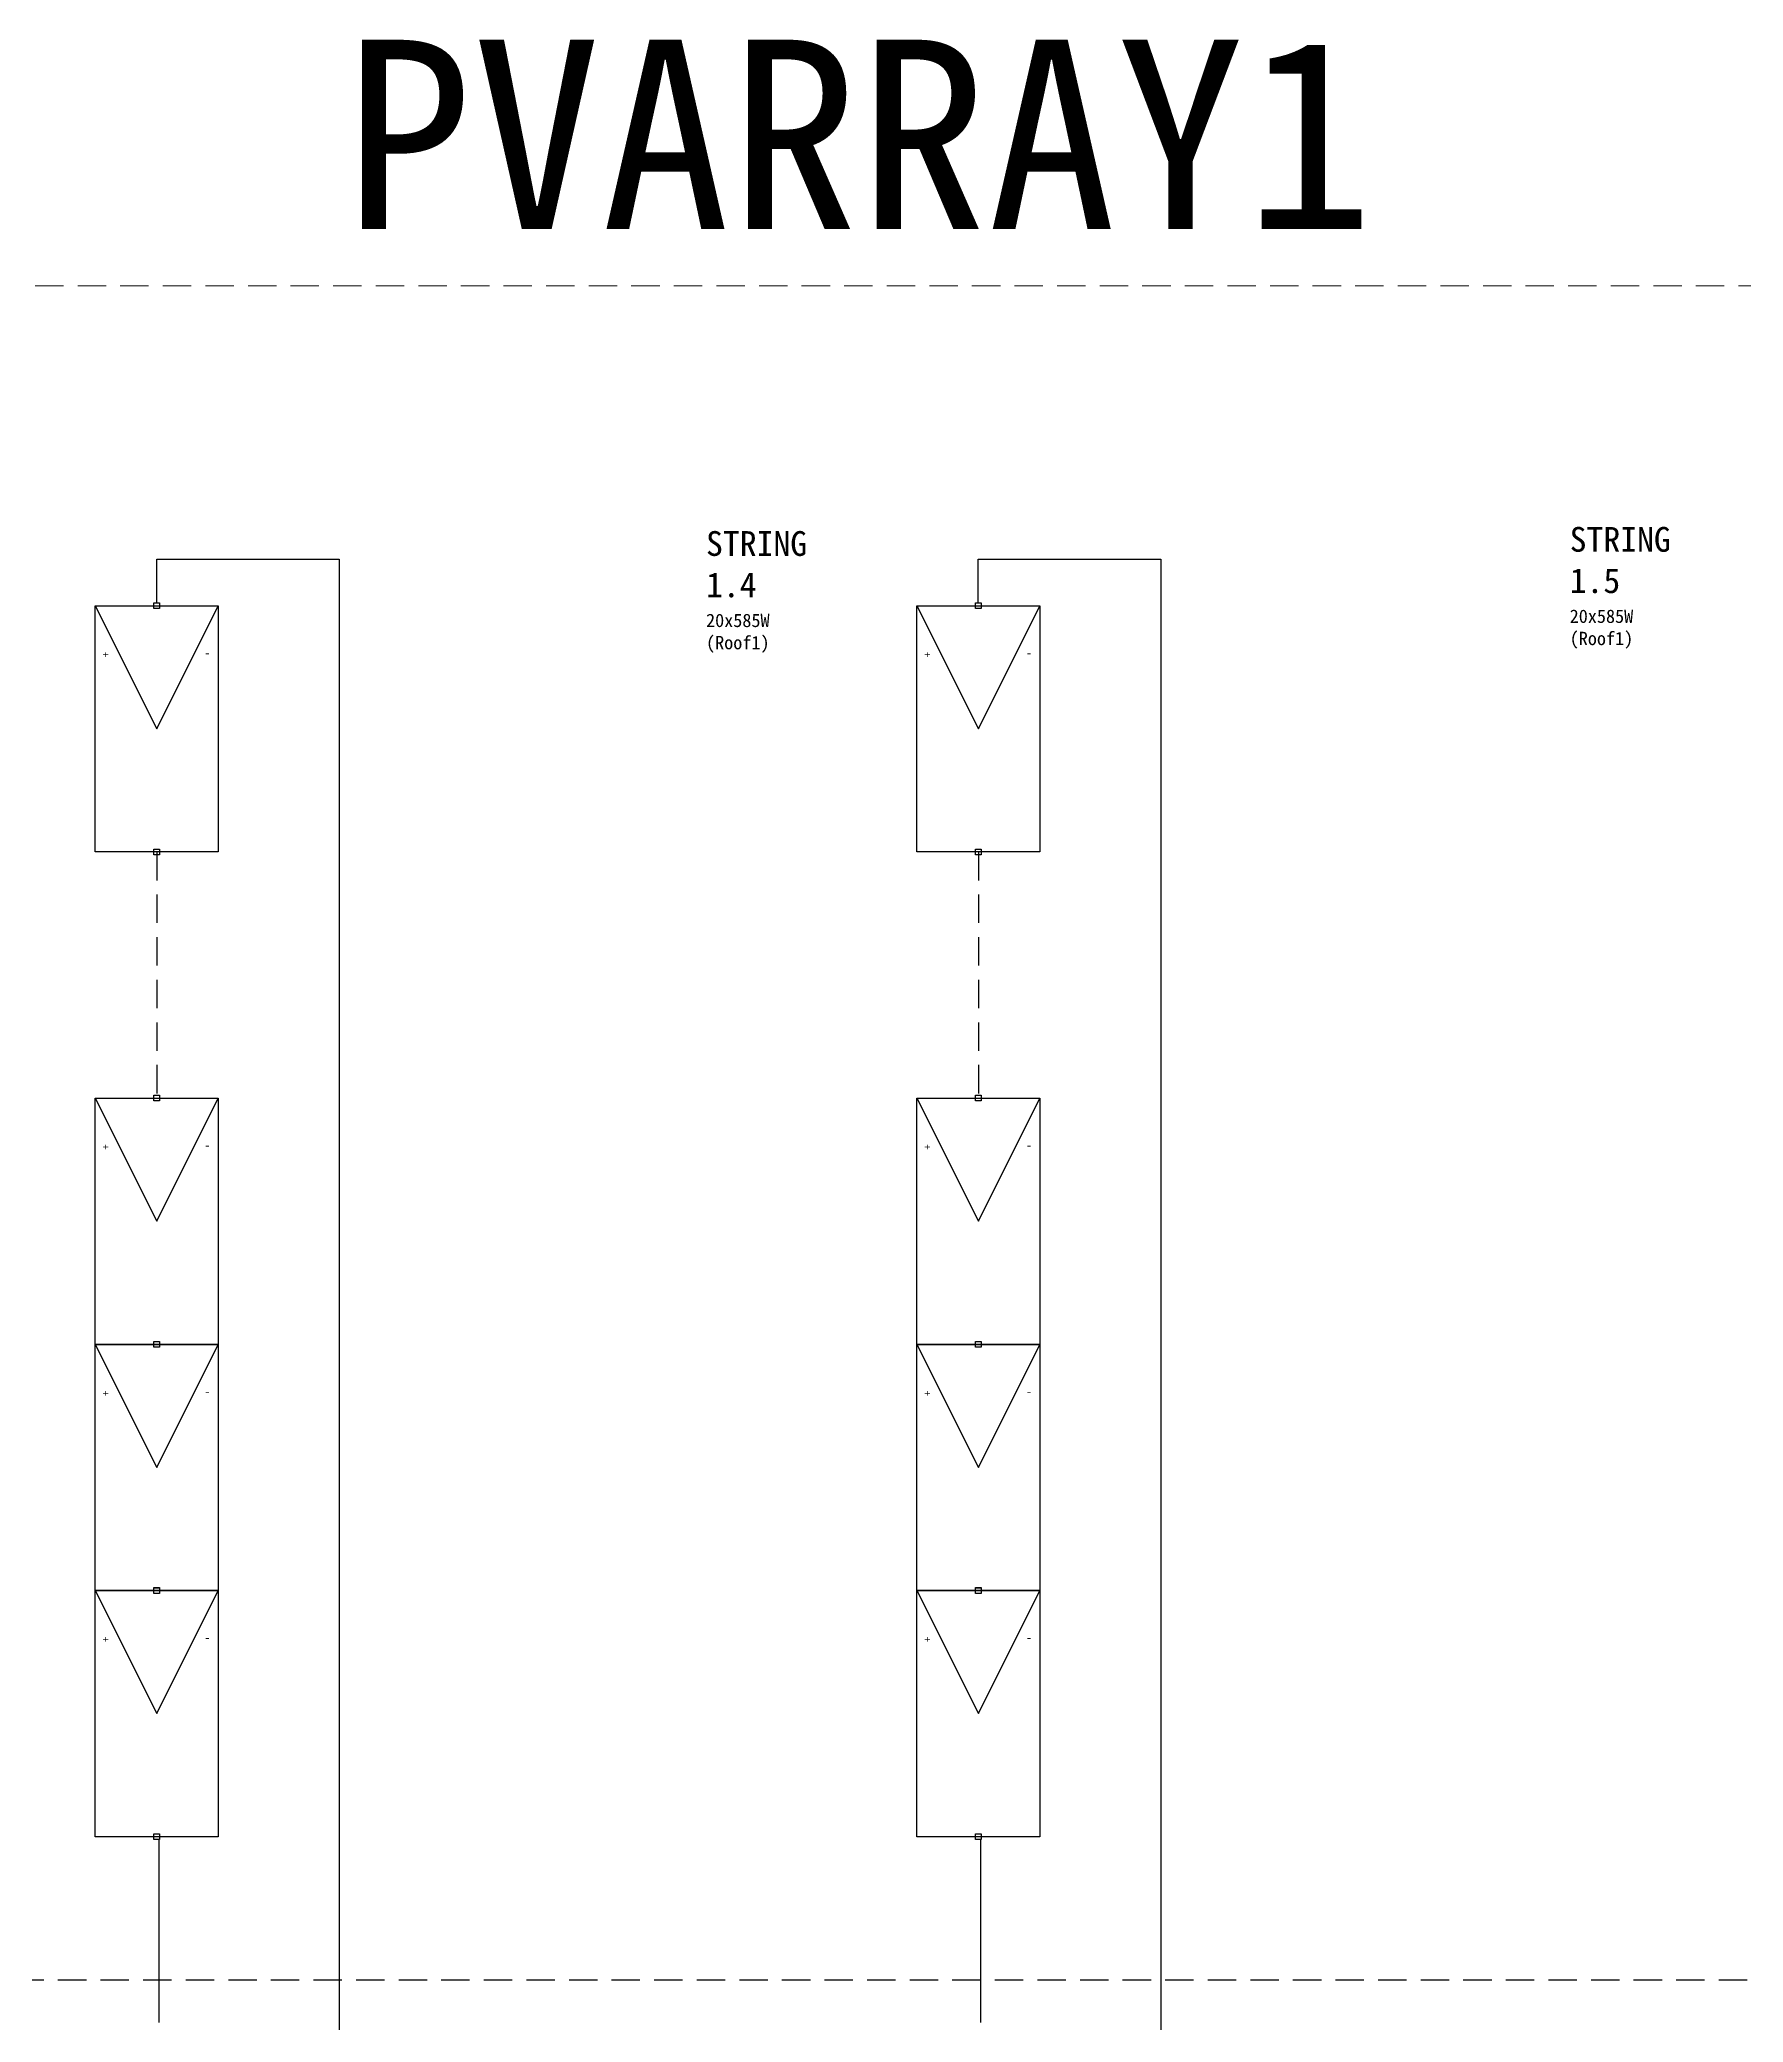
# Model space of a CAD drawing. Header units: millimetres. Extents: x 139 to 980, y -140 to 1049.
# Drawn here: x 333.8 to 423.8, y 799 to 903.7 of the extents above; entities that cross this region are included whole.
import ezdxf
from ezdxf.enums import TextEntityAlignment as Align

# ---------------------------------------------------------------- set-up
doc = ezdxf.new("R2010")
doc.units = ezdxf.units.MM
doc.header["$LTSCALE"] = 12
doc.linetypes.add('HIDDEN2', pattern=[0.1875, 0.125, -0.0625])
for name, color, linetype in [('LOCBOX', 92, 'HIDDEN2'), ('RED_12AWG', 1, 'Continuous'), ('SYMS', 7, 'Continuous')]:
    doc.layers.add(name, color=color, linetype=linetype)
doc.styles.get("Standard").update_dxf_attribs({"font": ''})
doc.styles.add('WD', font='')
doc.styles.get('Standard').set_extended_font_data('SimHei')
doc.styles.get('WD').set_extended_font_data('SimHei')

# ---------------------------------------------------------------- blocks, each defined once
blk = doc.blocks.new('HT0_01')
for p, q in [((-0.0625, 0.0625), (0.0625, 0.0625)), ((-0.0625, -0.0625), (-0.0625, 0.0625)), ((0.0625, 0.0625), (0.0625, -0.0625)), ((0.0625, -0.0625), (-0.0625, -0.0625))]:
    blk.add_line(p, q)
at = {"style": 'WD', "flags": 1}
for tag, p in [('X4TERM01', (-0.0625, 0)), ('X2TERM01', (0, 0.0625)), ('X1TERM01', (0.0625, 0)), ('X8TERM01', (0, -0.0625))]:
    blk.add_attdef(tag, p, '', height=0.01, dxfattribs=at)
blk = doc.blocks.new('PVM')
at = {"color": 5}
for p, q in [((2, 1), (1, 0.5)), ((1, 0.5), (2, 0))]:
    blk.add_line(p, q, dxfattribs=at)
blk.add_lwpolyline([(0, 1), (2, 1), (2, 0), (0, 0)], close=True, dxfattribs=at)
at = {"layer": 'SYMS', "color": 5, "xscale": 0.3699338068975089, "yscale": 0.3699338068975089, "zscale": 0.3699338068975089}
for p in [(0, 0.5), (2, 0.5)]:
    blk.add_blockref('HT0_01', p, dxfattribs=at)
at = {"color": 5, "char_height": 0.065, "attachment_point": 1}
for s, insert, rotation in [('+', (1.625, 0.883), 180), ('-', (1.57, 0.067), 90)]:
    blk.add_mtext_dynamic_manual_height_columns(s, width=0.09892, gutter_width=0.325, heights=[0], dxfattribs=dict(at, insert=insert, rotation=rotation))

msp = doc.modelspace()

# ---------------------------------------------------------------- linework, layer by layer
at = {"linetype": 'HIDDEN2'}
for p, q in [((339.94, 860.83), (339.94, 847.82)), ((383.35, 860.83), (383.35, 847.82))]:
    msp.add_line(p, q, dxfattribs=at)
at = {"layer": 'LOCBOX', "color": 5, "lineweight": 9}
msp.add_lwpolyline([(218.76, 890.74), (535.27, 890.74), (535.27, 725.19), (218.76, 725.19)], close=True, dxfattribs=at)
at = {"layer": 'LOCBOX', "color": 1}
msp.add_lwpolyline([(242.47, 801.25), (517.8, 801.25), (517.8, 768.54), (242.47, 768.54)], close=True, dxfattribs=at)
at = {"layer": 'RED_12AWG'}
for p, q in [((339.94, 873.99), (339.94, 876.3)), ((339.94, 876.3), (349.57, 876.3)), ((349.57, 876.3), (349.57, 793.14)), ((383.34, 873.99), (383.34, 876.3)), ((383.34, 876.3), (392.98, 876.3)), ((392.98, 876.3), (392.98, 793.14)), ((340.05, 808.66), (340.05, 799)), ((383.46, 808.66), (383.46, 799))]:
    msp.add_line(p, q, dxfattribs=at)

# ---------------------------------------------------------------- block references
at = {"layer": 'SYMS', "xscale": 6.503093813421009, "yscale": 6.503093813421009, "zscale": 6.503093813421009, "rotation": 90}
for p in [(343.19, 860.83), (386.6, 860.83), (343.19, 834.82), (386.6, 834.82), (343.19, 821.81), (386.6, 821.81), (343.19, 808.81), (386.6, 808.81)]:
    msp.add_blockref('PVM', p, dxfattribs=at)

# ---------------------------------------------------------------- texts
at = {"char_height": 1.3086, "attachment_point": 1}
for s, insert in [('{\\C240;\\c2367469;STRING 1.4^J\\H0.53846x;\\C256;\\c0;20x585W^J(Roof1)}', (368.96, 877.78)), ('{\\C240;\\c2367469;STRING 1.5^J\\H0.53846x;\\C256;\\c0;20x585W^J(Roof1)}', (414.59, 878))]:
    msp.add_mtext_dynamic_manual_height_columns(s, width=1.9107, gutter_width=0.325, heights=[0], dxfattribs=dict(at, insert=insert))
at = {"layer": 'LOCBOX', "color": 5, "lineweight": 9}
msp.add_text('PVARRAY1', height=10, dxfattribs=at).set_placement((377.02, 890.74), align=Align.BOTTOM_CENTER)

doc.saveas('drawing.dxf')
